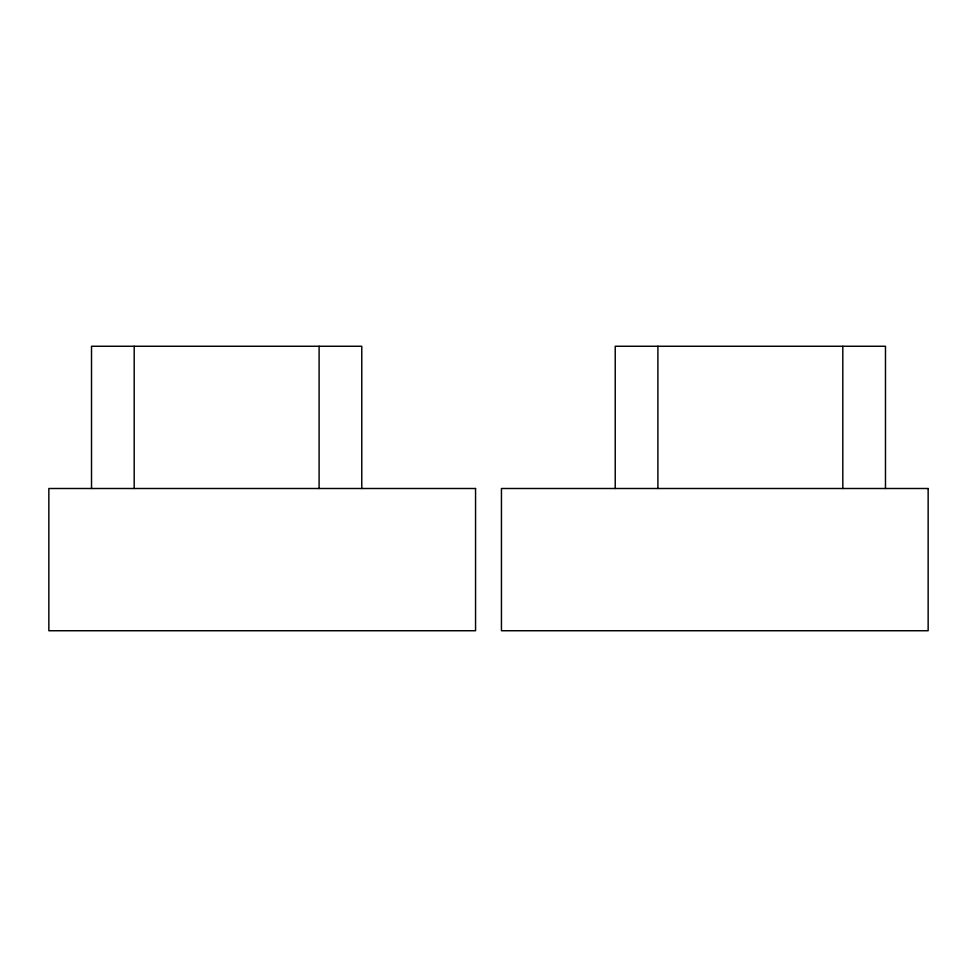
<?xml version="1.0" encoding="UTF-8"?>
<svg xmlns="http://www.w3.org/2000/svg" width="977" height="977" viewBox="0 0 977 977"><rect width="100%" height="100%" fill="white"/><g stroke="black" fill="none" stroke-linecap="round" stroke-linejoin="round"><path stroke-width="1.47" d="M885.48 488.5L885.48 346.261L615.229 346.261L615.229 488.5M842.809 346.261L842.809 488.5M657.9 346.261L657.9 488.5M361.771 488.5L361.771 346.261L91.52 346.261L91.52 488.5M319.1 346.261L319.1 488.5M134.191 346.261L134.191 488.5M475.555 488.5L48.85 488.5L48.85 630.739L475.555 630.739L475.555 488.5M928.15 488.5L501.445 488.5L501.445 630.739L928.15 630.739L928.15 488.5"/></g></svg>
